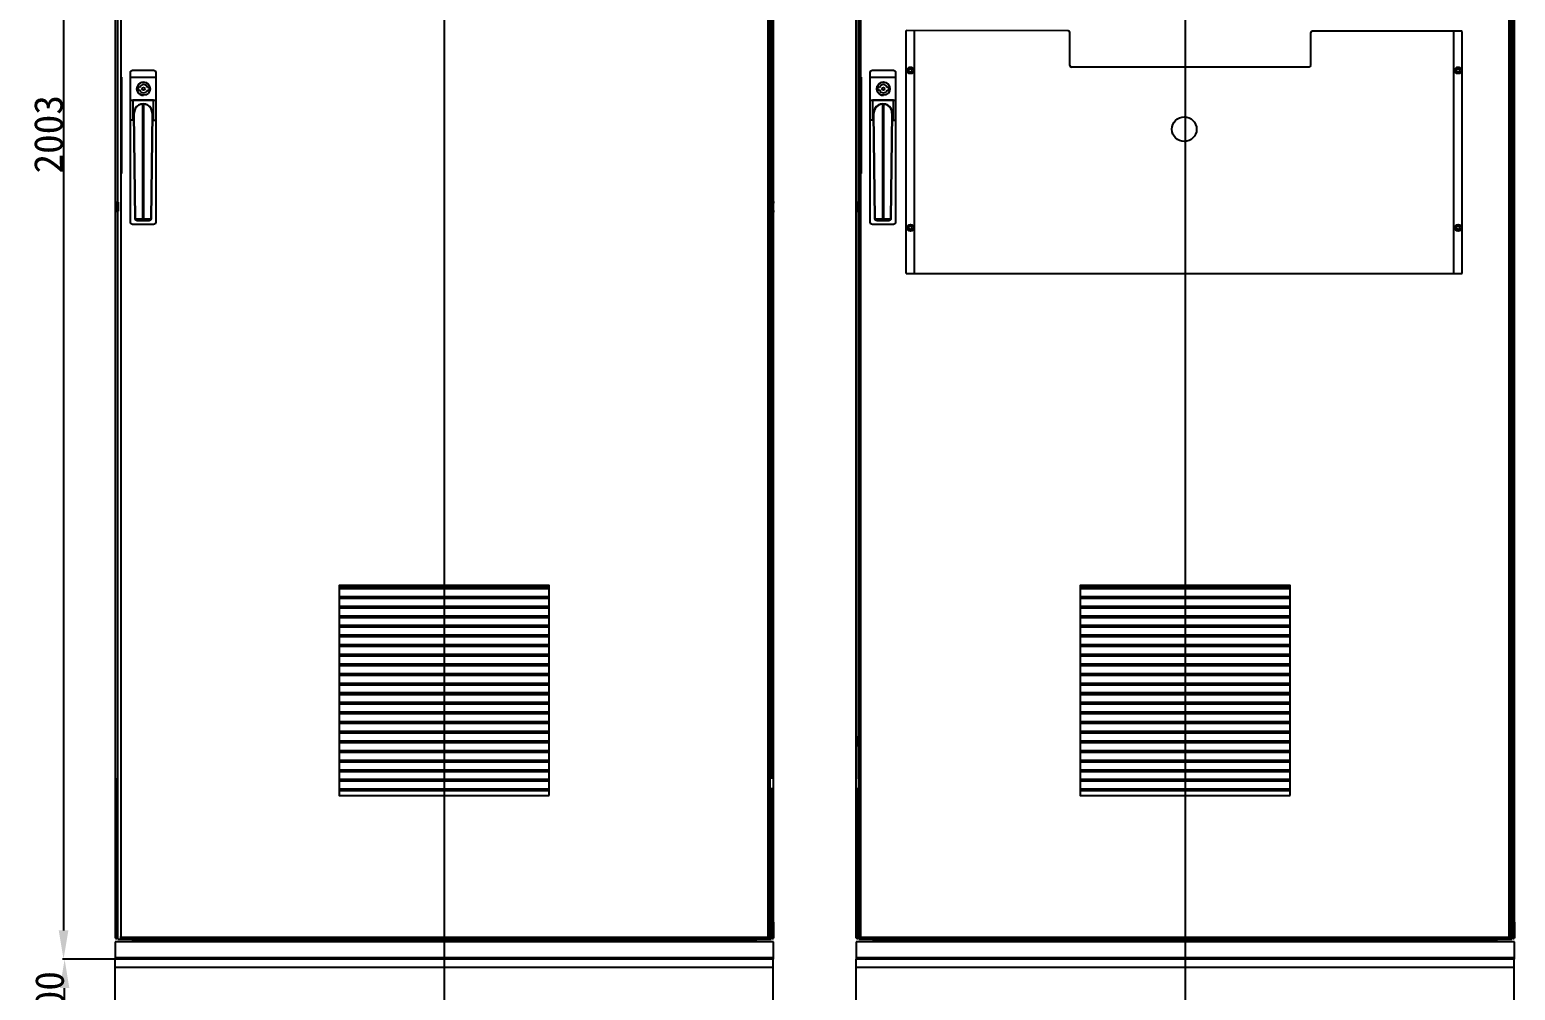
# Model space of a CAD drawing. Extents: x 79822 to 122366, y -56021 to -28815.
# Drawn here: x 81968 to 83772, y -40656 to -39490 of the extents above; entities that cross this region are included whole.
import ezdxf
from ezdxf.lldxf.tags import DXFTag

# ---------------------------------------------------------------- set-up
doc = ezdxf.new("R2010")
doc.units = 0
doc.header["$LTSCALE"] = 100
doc.header["$MEASUREMENT"] = 0
doc.styles.get("Standard").update_dxf_attribs({"font": ''})
doc.styles.get('Standard').set_extended_font_data('SimSun')
tags = doc.linetypes.add('CENTER', pattern=[2, 1.25, -0.25, 0.25, -0.25]).pattern_tags.tags
tags[10:11] = [DXFTag(74, 4), DXFTag(75, 0), DXFTag(340, '0'), DXFTag(46, 1.0), DXFTag(50, 0.0), DXFTag(44, 0.0), DXFTag(45, 0.0)]
tags[8:9] = [DXFTag(74, 4), DXFTag(75, 0), DXFTag(340, '0'), DXFTag(46, 1.0), DXFTag(50, 0.0), DXFTag(44, 0.0), DXFTag(45, 0.0)]
tags[6:7] = [DXFTag(74, 4), DXFTag(75, 0), DXFTag(340, '0'), DXFTag(46, 1.0), DXFTag(50, 0.0), DXFTag(44, 0.0), DXFTag(45, 0.0)]
tags[4:5] = [DXFTag(74, 4), DXFTag(75, 0), DXFTag(340, '0'), DXFTag(46, 1.0), DXFTag(50, 0.0), DXFTag(44, 0.0), DXFTag(45, 0.0)]
tags = doc.linetypes.add('HIDDEN', pattern=[0.375, 0.25, -0.125]).pattern_tags.tags
tags[6:7] = [DXFTag(74, 4), DXFTag(75, 0), DXFTag(340, '0'), DXFTag(46, 1.0), DXFTag(50, 0.0), DXFTag(44, 0.0), DXFTag(45, 0.0)]
tags[4:5] = [DXFTag(74, 4), DXFTag(75, 0), DXFTag(340, '0'), DXFTag(46, 1.0), DXFTag(50, 0.0), DXFTag(44, 0.0), DXFTag(45, 0.0)]
tags = doc.linetypes.add('HIDDEN2', pattern=[0.1875, 0.125, -0.0625]).pattern_tags.tags
tags[6:7] = [DXFTag(74, 4), DXFTag(75, 0), DXFTag(340, '0'), DXFTag(46, 1.0), DXFTag(50, 0.0), DXFTag(44, 0.0), DXFTag(45, 0.0)]
tags[4:5] = [DXFTag(74, 4), DXFTag(75, 0), DXFTag(340, '0'), DXFTag(46, 1.0), DXFTag(50, 0.0), DXFTag(44, 0.0), DXFTag(45, 0.0)]
doc.dimstyles.new('ISO-25', dxfattribs={"dimtxt": 35, "dimasz": 35, "dimexe": 1.25, "dimexo": 0.625, "dimtad": 1, "dimtoh": 1, "dimdec": 0, "dimtxsty": 'Standard', "dimcen": 2.5, "dimadec": 0, "dimazin": 0, "dimtfac": 1, "dimtdec": 0, "dimtmove": 0, "dimatfit": 3, "dimfxl": 0, "dimarcsym": 0})

# ---------------------------------------------------------------- blocks, each defined once
blk = doc.blocks.new('*D102')
at = {"color": 0, "lineweight": -2}
for p, q in [((82071.1, -40618), (82009, -40618)), ((82010.3, -40683), (82010.3, -40653)), ((82071.1, -40718), (82009, -40718))]:
    blk.add_line(p, q, dxfattribs=at)
at = {"color": 0}
for points in [[(82016.1, -40653), (82004.5, -40653), (82010.3, -40618)], [(82004.5, -40683), (82016.1, -40683), (82010.3, -40718)]]:
    blk.add_solid(points, dxfattribs=at)
at = {"layer": 'Defpoints', "color": 0}
for p in [(82010.3, -40618), (82071.7, -40618), (82071.7, -40718)]:
    blk.add_point(p, dxfattribs=at)
at = {"color": 0, "insert": (81992.2, -40668), "char_height": 35, "attachment_point": 5, "rotation": 90}
blk.add_mtext('100', dxfattribs=at)
blk = doc.blocks.new('*D103')
at = {"color": 0, "lineweight": -2}
for p, q in [((82071.4, -38615.5), (82007.8, -38615.5)), ((82009, -38650.5), (82009, -40583)), ((82071.4, -40618), (82007.8, -40618))]:
    blk.add_line(p, q, dxfattribs=at)
at = {"color": 0}
for points in [[(82014.9, -38650.5), (82003.2, -38650.5), (82009, -38615.5)], [(82003.2, -40583), (82014.9, -40583), (82009, -40618)]]:
    blk.add_solid(points, dxfattribs=at)
at = {"layer": 'Defpoints', "color": 0}
for p in [(82072, -38615.5), (82009, -40618), (82072, -40618)]:
    blk.add_point(p, dxfattribs=at)
at = {"color": 0, "insert": (81990.9, -39616.8), "char_height": 35, "attachment_point": 5, "rotation": 90}
blk.add_mtext('2003', dxfattribs=at)

msp = doc.modelspace()

# ---------------------------------------------------------------- linework, layer by layer
at = {"color": 1, "linetype": 'CENTER'}
for p, q in [((82471.2, -38490.4), (82471.2, -40734.1)), ((83370.7, -38490.1), (83370.7, -40733.8))]:
    msp.add_line(p, q, dxfattribs=at)
at = {"color": 7, "linetype": 'Continuous'}
for p, q in [((82072, -40573), (82072, -38615.5)), ((82971.5, -40573), (82971.5, -38615.5)), ((82075, -40593.5), (82075, -38618.5)), ((82078.6, -38618.5), (82078.6, -39547.5)), ((82864.7, -40593.5), (82864.7, -38618.5)), ((82867, -40593.5), (82867, -38618.5)), ((82974.5, -40593.5), (82974.5, -38618.5)), ((82976.8, -38618.5), (82976.8, -39547.5)), ((83764.2, -40593.5), (83764.2, -38618.5)), ((83766.5, -40593.5), (83766.5, -38618.5)), ((82871, -40573), (82871, -38661)), ((83770.5, -40573), (83770.5, -38661)), ((82074.4, -38810), (82074.4, -39699)), ((83767.6, -39699), (83767.6, -38810)), ((83768.1, -38810), (83768.1, -39699)), ((82868.1, -39699), (82868.1, -38860)), ((82868.6, -38860), (82868.6, -39699)), ((82973.9, -38860), (82973.9, -39699)), ((82078.6, -39547.5), (82078.6, -39664.5)), ((82079.2, -39547.5), (82079.2, -39664.5)), ((82976.8, -39547.5), (82976.8, -40593.5)), ((82977.4, -39547.5), (82977.4, -39664.5)), ((82078.6, -39664.5), (82078.6, -40593.5)), ((82072, -39699), (82074.4, -39699)), ((82072, -39710), (82074.4, -39710)), ((82072.6, -39699), (82075, -39699)), ((82072.6, -39710), (82075, -39710)), ((82073.2, -39699), (82073.2, -39710)), ((82073.8, -39699), (82073.8, -39710)), ((82074, -39710), (82074, -39699)), ((82074.4, -39710), (82074.4, -40399)), ((82074.6, -39699), (82074.6, -39710)), ((82074.6, -39699), (82075, -39699)), ((82074.6, -39710), (82074.6, -39699)), ((82074.6, -39710), (82075, -39710)), ((82075.2, -39699), (82075.2, -39710)), ((82075.2, -39699), (82075.6, -39699)), ((82075.2, -39710), (82075.6, -39710)), ((82869, -39699), (82867.6, -39699)), ((82869, -39710), (82867.6, -39710)), ((82869.5, -39699), (82868.1, -39699)), ((82868.1, -40399), (82868.1, -39710)), ((82869.5, -39710), (82868.1, -39710)), ((82868.6, -39710), (82868.6, -40399)), ((82869, -39710), (82869, -39699)), ((82869.2, -39699), (82871.6, -39699)), ((82869.2, -39710), (82871.6, -39710)), ((82869.5, -39710), (82869.5, -39699)), ((82869.6, -39699), (82869.6, -39710)), ((82870.1, -39699), (82870.1, -39710)), ((82870.4, -39710), (82870.4, -39699)), ((82870.9, -39710), (82870.9, -39699)), ((82970.8, -39699), (82973.2, -39699)), ((82970.8, -39710), (82973.2, -39710)), ((82972, -39699), (82972, -39710)), ((82972.8, -39710), (82972.8, -39699)), ((82973.4, -39699), (82973.4, -39710)), ((82973.4, -39699), (82973.8, -39699)), ((82973.4, -39710), (82973.8, -39710)), ((82973.9, -39710), (82973.9, -40399)), ((83766.6, -39699), (83765.2, -39699)), ((83766.6, -39710), (83765.2, -39710)), ((83767.1, -39699), (83765.7, -39699)), ((83767.1, -39710), (83765.7, -39710)), ((83767.2, -39699), (83765.8, -39699)), ((83767.2, -39710), (83765.8, -39710)), ((83767.7, -39699), (83766.3, -39699)), ((83767.7, -39710), (83766.3, -39710)), ((83767.9, -39699), (83766.5, -39699)), ((83767.9, -39699), (83766.5, -39699)), ((83767.9, -39710), (83766.5, -39710)), ((83767.9, -39710), (83766.5, -39710)), ((83766.6, -39710), (83766.6, -39699)), ((83766.8, -39699), (83769.2, -39699)), ((83766.8, -39710), (83769.2, -39710)), ((83768.4, -39699), (83767, -39699)), ((83768.4, -39699), (83767, -39699)), ((83768.4, -39710), (83767, -39710)), ((83768.4, -39710), (83767, -39710)), ((83768.5, -39699), (83767.1, -39699)), ((83767.1, -39710), (83767.1, -39699)), ((83768.5, -39710), (83767.1, -39710)), ((83767.2, -39710), (83767.2, -39699)), ((83767.2, -39699), (83767.2, -39710)), ((83767.4, -39699), (83769.8, -39699)), ((83767.4, -39710), (83769.8, -39710)), ((83769, -39699), (83767.6, -39699)), ((83767.6, -40399), (83767.6, -39710)), ((83769, -39710), (83767.6, -39710)), ((83767.7, -39710), (83767.7, -39699)), ((83767.7, -39699), (83767.7, -39710)), ((83767.8, -39699), (83767.8, -39710)), ((83767.9, -39710), (83767.9, -39699)), ((83767.9, -39710), (83767.9, -39699)), ((83768, -39710), (83768, -39699)), ((83768.1, -39699), (83770.5, -39699)), ((83768.1, -39699), (83770.5, -39699)), ((83768.1, -39710), (83770.5, -39710)), ((83768.1, -39710), (83768.1, -40399)), ((83768.1, -39710), (83770.5, -39710)), ((83768.3, -39699), (83768.3, -39710)), ((83768.4, -39710), (83768.4, -39699)), ((83768.4, -39710), (83768.4, -39699)), ((83768.5, -39699), (83768.5, -39710)), ((83768.5, -39710), (83768.5, -39699)), ((83768.5, -39699), (83768.5, -39710)), ((83768.5, -39710), (83768.5, -39699)), ((83768.6, -39710), (83768.6, -39699)), ((83768.7, -39699), (83771.1, -39699)), ((83768.7, -39710), (83771.1, -39710)), ((83769, -39699), (83769, -39710)), ((83769, -39710), (83769, -39699)), ((83769, -39699), (83769, -39710)), ((83769.1, -39699), (83769.1, -39710)), ((83769.1, -39710), (83769.1, -39699)), ((83769.3, -39710), (83769.3, -39699)), ((83769.3, -39710), (83769.3, -39699)), ((83769.6, -39699), (83769.6, -39710)), ((83769.8, -39710), (83769.8, -39699)), ((83769.8, -39710), (83769.8, -39699)), ((83769.9, -39710), (83769.9, -39699)), ((83770.4, -39710), (83770.4, -39699)), ((82868.4, -40348), (82867, -40348)), ((82868.4, -40359), (82868.4, -40348)), ((82868.6, -40348), (82871, -40348)), ((82869, -40348), (82869, -40359)), ((82869.8, -40359), (82869.8, -40348)), ((82971.5, -40348), (82973.9, -40348)), ((82972.7, -40348), (82972.7, -40359)), ((82973.5, -40359), (82973.5, -40348)), ((82974.1, -40348), (82974.5, -40348)), ((82974.1, -40348), (82974.1, -40359)), ((82868.4, -40359), (82867, -40359)), ((82868.6, -40359), (82871, -40359)), ((82973.9, -40359), (82971.5, -40359)), ((82974.1, -40359), (82974.5, -40359)), ((82072, -40399), (82074.4, -40399)), ((82073.2, -40399), (82073.2, -40410)), ((82074, -40410), (82074, -40399)), ((82074.6, -40399), (82075, -40399)), ((82074.6, -40399), (82074.6, -40410)), ((83767.9, -40399), (83766.5, -40399)), ((83767.9, -40410), (83767.9, -40399)), ((83768.1, -40399), (83770.5, -40399)), ((83768.5, -40399), (83768.5, -40410)), ((83769.3, -40410), (83769.3, -40399)), ((82074.4, -40410), (82072, -40410)), ((82074.4, -40573), (82074.4, -40410)), ((82074.6, -40410), (82075, -40410)), ((82868.1, -40573), (82868.1, -40410)), ((82868.6, -40573), (82868.6, -40410)), ((82973.9, -40573), (82973.9, -40410)), ((83767.9, -40410), (83766.5, -40410)), ((83767.6, -40573), (83767.6, -40410)), ((83768.1, -40410), (83770.5, -40410)), ((83768.1, -40573), (83768.1, -40410)), ((82074.4, -40573), (82072, -40573)), ((82072, -40592.5), (82072, -40573)), ((82074, -40592.5), (82074, -40573)), ((82074, -40574.2), (82075, -40574.2)), ((82074.4, -40575.9), (82074, -40575.9)), ((82074.4, -40573), (82075, -40573)), ((82074.4, -40575.9), (82074.4, -40591.8)), ((82867, -40573), (82868.1, -40573)), ((82869, -40574.2), (82867, -40574.2)), ((82867, -40575.4), (82868.1, -40575.4)), ((82868, -40593.5), (82868, -40575.4)), ((82868.6, -40573), (82868.1, -40573)), ((82868.1, -40575.4), (82868.1, -40574.2)), ((82868.6, -40573), (82871, -40573)), ((82868.6, -40575.9), (82869, -40575.9)), ((82868.6, -40575.9), (82868.6, -40591.8)), ((82869, -40573), (82869, -40592.5)), ((82871, -40573), (82871, -40592.5)), ((82973.9, -40573), (82971.5, -40573)), ((82971.5, -40592.5), (82971.5, -40573)), ((82973.5, -40592.5), (82973.5, -40573)), ((82973.5, -40574.2), (82974.5, -40574.2)), ((82973.9, -40575.9), (82973.5, -40575.9)), ((82973.9, -40573), (82974.5, -40573)), ((82973.9, -40575.9), (82973.9, -40591.8)), ((83766.5, -40573), (83767.6, -40573)), ((83768.5, -40574.2), (83766.5, -40574.2)), ((83766.5, -40575.4), (83767.6, -40575.4)), ((83767.5, -40593.5), (83767.5, -40575.4)), ((83768.1, -40573), (83767.6, -40573)), ((83767.6, -40575.4), (83767.6, -40574.2)), ((83768.1, -40573), (83770.5, -40573)), ((83768.1, -40575.9), (83768.5, -40575.9)), ((83768.1, -40575.9), (83768.1, -40591.8)), ((83768.5, -40573), (83768.5, -40592.5)), ((83770.5, -40573), (83770.5, -40592.5)), ((82871.2, -40597), (82071.7, -40597)), ((82071.7, -40597), (82071.7, -40617.8)), ((82074, -40592.5), (82072, -40592.5)), ((82074.4, -40591.8), (82074, -40591.8)), ((82075, -40593.5), (82868, -40593.5)), ((82077.3, -40591.2), (82864.7, -40591.2)), ((82093.1, -40595.4), (82093.1, -40593.5)), ((82093.1, -40595.4), (82115.5, -40595.4)), ((82093.6, -40595.4), (82093.6, -40593.5)), ((82094.3, -40595.4), (82094.3, -40597)), ((82094.8, -40595.4), (82094.8, -40597)), ((82113.8, -40595.4), (82113.8, -40597)), ((82114.3, -40595.4), (82114.3, -40597)), ((82115, -40595.4), (82115, -40593.5)), ((82115.5, -40593.5), (82115.5, -40595)), ((82827.5, -40593.9), (82115.5, -40593.9)), ((82115.5, -40595.4), (82115.5, -40595)), ((82827.5, -40595.4), (82115.5, -40595.4)), ((82115.5, -40595.4), (82115.5, -40597)), ((82827.5, -40595.9), (82115.5, -40595.9)), ((82827.5, -40593.5), (82827.5, -40595)), ((82827.5, -40595.4), (82827.5, -40595)), ((82849.9, -40595.4), (82827.5, -40595.4)), ((82827.5, -40595.4), (82827.5, -40597)), ((82828, -40595.4), (82828, -40593.5)), ((82828.7, -40595.4), (82828.7, -40597)), ((82829.2, -40595.4), (82829.2, -40597)), ((82848.2, -40595.4), (82848.2, -40597)), ((82848.7, -40595.4), (82848.7, -40597)), ((82849.4, -40595.4), (82849.4, -40593.5)), ((82849.9, -40595.4), (82849.9, -40593.5)), ((82868.6, -40591.8), (82869, -40591.8)), ((82869, -40592.5), (82871, -40592.5)), ((82870.7, -40597), (82870.7, -40617.8)), ((82871.2, -40616.2), (82871.2, -40597)), ((83770.7, -40597), (82971.2, -40597)), ((82971.2, -40597), (82971.2, -40617.8)), ((82973.5, -40592.5), (82971.5, -40592.5)), ((82973.9, -40591.8), (82973.5, -40591.8)), ((82974.5, -40593.5), (83767.5, -40593.5)), ((82976.8, -40591.2), (83764.2, -40591.2)), ((82992.6, -40595.4), (82992.6, -40593.5)), ((82992.6, -40595.4), (83015, -40595.4)), ((82993.1, -40595.4), (82993.1, -40593.5)), ((82993.8, -40595.4), (82993.8, -40597)), ((82994.3, -40595.4), (82994.3, -40597)), ((83013.3, -40595.4), (83013.3, -40597)), ((83013.8, -40595.4), (83013.8, -40597)), ((83014.5, -40595.4), (83014.5, -40593.5)), ((83015, -40593.5), (83015, -40595)), ((83727, -40593.9), (83015, -40593.9)), ((83015, -40595.4), (83015, -40595)), ((83727, -40595.4), (83015, -40595.4)), ((83015, -40595.4), (83015, -40597)), ((83727, -40595.9), (83015, -40595.9)), ((83727, -40593.5), (83727, -40595)), ((83727, -40595.4), (83727, -40595)), ((83749.4, -40595.4), (83727, -40595.4)), ((83727, -40595.4), (83727, -40597)), ((83727.5, -40595.4), (83727.5, -40593.5)), ((83728.2, -40595.4), (83728.2, -40597)), ((83728.7, -40595.4), (83728.7, -40597)), ((83747.7, -40595.4), (83747.7, -40597)), ((83748.2, -40595.4), (83748.2, -40597)), ((83748.9, -40595.4), (83748.9, -40593.5)), ((83749.4, -40595.4), (83749.4, -40593.5)), ((83768.1, -40591.8), (83768.5, -40591.8)), ((83768.5, -40592.5), (83770.5, -40592.5)), ((83770.2, -40597), (83770.2, -40617.8)), ((83770.7, -40616.2), (83770.7, -40597)), ((82071.7, -40615.7), (82870.7, -40615.7)), ((82871.2, -40618), (82071.7, -40618)), ((82071.7, -40718), (82071.7, -40618)), ((82871.2, -40616.2), (82870.7, -40616.2)), ((82870.7, -40718), (82870.7, -40618)), ((82871.2, -40618), (82871.2, -40616.5)), ((82971.2, -40615.7), (83770.2, -40615.7)), ((83770.7, -40618), (82971.2, -40618)), ((82971.2, -40718), (82971.2, -40618)), ((83770.7, -40616.2), (83770.2, -40616.2)), ((83770.2, -40718), (83770.2, -40618)), ((83770.7, -40618), (83770.7, -40616.5)), ((82870.7, -40628), (82071.7, -40628)), ((83770.2, -40628), (82971.2, -40628))]:
    msp.add_line(p, q, dxfattribs=at)
at = {"linetype": 'HIDDEN'}
for p, q in [((83228.8, -39491.3), (83032.2, -39491)), ((83230.8, -39533.2), (83230.8, -39493.3)), ((83523.2, -39533.2), (83523.2, -39493.3)), ((83521.2, -39535.2), (83232.8, -39535.2))]:
    msp.add_line(p, q, dxfattribs=at)
at = {"color": 7, "linetype": 'HIDDEN'}
for p, q in [((83032.2, -39785.9), (83032.2, -39491)), ((83042.2, -39785.9), (83042.2, -39491)), ((83697.2, -39785.9), (83697.2, -39491.9)), ((83707.2, -39785.9), (83707.2, -39491.9)), ((83032.2, -39785.9), (83707.2, -39785.9))]:
    msp.add_line(p, q, dxfattribs=at)
at = {"color": 0, "linetype": 'HIDDEN'}
msp.add_line((83525.2, -39491.3), (83707.2, -39491.3), dxfattribs=at)
for p, q in [((82090.3, -39547.5), (82121, -39547.5)), ((82988.5, -39547.5), (83019.2, -39547.5)), ((82090.3, -39575.4), (82121, -39575.4)), ((82988.5, -39575.4), (83019.2, -39575.4))]:
    msp.add_line(p, q)
at = {"color": 4, "linetype": 'Continuous'}
for p, q in [((82099.2, -39560), (82099.2, -39563)), ((82101.4, -39560), (82099.2, -39560)), ((82099.2, -39563), (82101.4, -39563)), ((82110.9, -39563.1), (82113.2, -39563.1)), ((82113.2, -39560.1), (82111, -39560.1)), ((82113.2, -39563.1), (82113.2, -39560.1)), ((82997.4, -39560), (82997.4, -39563)), ((82999.6, -39560), (82997.4, -39560)), ((82997.4, -39563), (82999.6, -39563)), ((83011.4, -39560.1), (83009.2, -39560.1)), ((83009.2, -39563.1), (83011.4, -39563.1)), ((83011.4, -39563.1), (83011.4, -39560.1))]:
    msp.add_line(p, q, dxfattribs=at)
at = {"lineweight": -3}
for p, q in [((82105, -39580), (82105, -39721.8)), ((82106.3, -39580), (82106.3, -39721.8)), ((83003.2, -39580), (83003.2, -39721.8)), ((83004.5, -39580), (83004.5, -39721.8)), ((82093, -39599.6), (82090.3, -39599.6)), ((82118.3, -39599.6), (82121, -39599.6)), ((82991.2, -39599.6), (82988.5, -39599.6)), ((83016.5, -39599.6), (83019.2, -39599.6)), ((82096.4, -39719.2), (82105, -39719.2)), ((82106.3, -39719.2), (82115, -39719.2)), ((82994.6, -39719.2), (83003.2, -39719.2)), ((83004.5, -39719.2), (83013.2, -39719.2))]:
    msp.add_line(p, q, dxfattribs=at)
at = {"color": 3, "linetype": 'Continuous'}
for p, q in [((82869.7, -39699), (82872.1, -39699)), ((82869.7, -39710), (82872.1, -39710)), ((83767.3, -39699), (83769.7, -39699)), ((83767.3, -39710), (83769.7, -39710)), ((83767.9, -39699), (83770.3, -39699)), ((83767.9, -39710), (83770.3, -39710)), ((83768.6, -39699), (83771, -39699)), ((83768.6, -39699), (83771, -39699)), ((83768.6, -39710), (83771, -39710)), ((83768.6, -39710), (83771, -39710)), ((83769.2, -39699), (83771.6, -39699)), ((83769.2, -39710), (83771.6, -39710))]:
    msp.add_line(p, q, dxfattribs=at)
at = {"color": 7}
for p, q in [((82598.7, -40166.4), (82343.7, -40166.4)), ((83498.2, -40166.4), (83243.2, -40166.4)), ((82598.7, -40168.4), (82343.7, -40168.4)), ((82598.7, -40178.1), (82343.7, -40178.1)), ((82598.7, -40180.1), (82343.7, -40180.1)), ((83498.2, -40168.4), (83243.2, -40168.4)), ((83498.2, -40178.1), (83243.2, -40178.1)), ((83498.2, -40180.1), (83243.2, -40180.1)), ((82598.7, -40189.8), (82343.7, -40189.8)), ((82598.7, -40191.8), (82343.7, -40191.8)), ((82598.7, -40201.4), (82343.7, -40201.4)), ((82598.7, -40203.5), (82343.7, -40203.5)), ((83498.2, -40189.8), (83243.2, -40189.8)), ((83498.2, -40191.8), (83243.2, -40191.8)), ((83498.2, -40201.4), (83243.2, -40201.4)), ((83498.2, -40203.5), (83243.2, -40203.5)), ((82598.7, -40213.1), (82343.7, -40213.1)), ((82598.7, -40215.1), (82343.7, -40215.1)), ((83498.2, -40213.1), (83243.2, -40213.1)), ((83498.2, -40215.1), (83243.2, -40215.1)), ((82598.7, -40224.8), (82343.7, -40224.8)), ((82598.7, -40226.8), (82343.7, -40226.8)), ((82598.7, -40236.5), (82343.7, -40236.5)), ((82598.7, -40238.5), (82343.7, -40238.5)), ((83498.2, -40224.8), (83243.2, -40224.8)), ((83498.2, -40226.8), (83243.2, -40226.8)), ((83498.2, -40236.5), (83243.2, -40236.5)), ((83498.2, -40238.5), (83243.2, -40238.5)), ((82598.7, -40248.1), (82343.7, -40248.1)), ((82598.7, -40250.2), (82343.7, -40250.2)), ((83498.2, -40248.1), (83243.2, -40248.1)), ((83498.2, -40250.2), (83243.2, -40250.2)), ((82598.7, -40259.8), (82343.7, -40259.8)), ((82598.7, -40261.8), (82343.7, -40261.8)), ((82598.7, -40271.5), (82343.7, -40271.5)), ((82598.7, -40273.5), (82343.7, -40273.5)), ((83498.2, -40259.8), (83243.2, -40259.8)), ((83498.2, -40261.8), (83243.2, -40261.8)), ((83498.2, -40271.5), (83243.2, -40271.5)), ((83498.2, -40273.5), (83243.2, -40273.5)), ((82598.7, -40283.2), (82343.7, -40283.2)), ((82598.7, -40285.2), (82343.7, -40285.2)), ((83498.2, -40283.2), (83243.2, -40283.2)), ((83498.2, -40285.2), (83243.2, -40285.2)), ((82598.7, -40294.8), (82343.7, -40294.8)), ((82598.7, -40296.9), (82343.7, -40296.9)), ((82598.7, -40306.5), (82343.7, -40306.5)), ((82598.7, -40308.5), (82343.7, -40308.5)), ((83498.2, -40294.8), (83243.2, -40294.8)), ((83498.2, -40296.9), (83243.2, -40296.9)), ((83498.2, -40306.5), (83243.2, -40306.5)), ((83498.2, -40308.5), (83243.2, -40308.5)), ((82598.7, -40318.2), (82343.7, -40318.2)), ((82598.7, -40320.2), (82343.7, -40320.2)), ((82598.7, -40329.9), (82343.7, -40329.9)), ((83498.2, -40318.2), (83243.2, -40318.2)), ((83498.2, -40320.2), (83243.2, -40320.2)), ((83498.2, -40329.9), (83243.2, -40329.9)), ((82598.7, -40331.9), (82343.7, -40331.9)), ((82598.7, -40341.6), (82343.7, -40341.6)), ((82598.7, -40343.6), (82343.7, -40343.6)), ((83498.2, -40331.9), (83243.2, -40331.9)), ((83498.2, -40341.6), (83243.2, -40341.6)), ((83498.2, -40343.6), (83243.2, -40343.6)), ((82598.7, -40353.2), (82343.7, -40353.2)), ((82598.7, -40355.2), (82343.7, -40355.2)), ((82598.7, -40364.9), (82343.7, -40364.9)), ((83498.2, -40353.2), (83243.2, -40353.2)), ((83498.2, -40355.2), (83243.2, -40355.2)), ((83498.2, -40364.9), (83243.2, -40364.9)), ((82598.7, -40366.9), (82343.7, -40366.9)), ((82598.7, -40376.6), (82343.7, -40376.6)), ((82598.7, -40378.6), (82343.7, -40378.6)), ((83498.2, -40366.9), (83243.2, -40366.9)), ((83498.2, -40376.6), (83243.2, -40376.6)), ((83498.2, -40378.6), (83243.2, -40378.6)), ((82598.7, -40388.3), (82343.7, -40388.3)), ((82598.7, -40390.3), (82343.7, -40390.3)), ((82598.7, -40399.9), (82343.7, -40399.9)), ((82598.7, -40402), (82343.7, -40402)), ((83498.2, -40388.3), (83243.2, -40388.3)), ((83498.2, -40390.3), (83243.2, -40390.3)), ((83498.2, -40399.9), (83243.2, -40399.9)), ((83498.2, -40402), (83243.2, -40402)), ((82598.7, -40411.6), (82343.7, -40411.6)), ((82598.7, -40413.6), (82343.7, -40413.6)), ((83498.2, -40411.6), (83243.2, -40411.6)), ((83498.2, -40413.6), (83243.2, -40413.6))]:
    msp.add_line(p, q, dxfattribs=at)
for points in [[(82092.9, -39539.1), (82118.4, -39539.1, -0.414214), (82121, -39541.7), (82121, -39723.6, -0.414214), (82118.4, -39726.2), (82092.9, -39726.2, -0.414214), (82090.3, -39723.6), (82090.3, -39541.7, -0.414214)], [(82991.1, -39539.1), (83016.6, -39539.1, -0.414214), (83019.2, -39541.7), (83019.2, -39723.6, -0.414214), (83016.6, -39726.2), (82991.1, -39726.2, -0.414214), (82988.5, -39723.6), (82988.5, -39541.7, -0.414214)]]:
    msp.add_lwpolyline(points, format="xyb", close=True)
at = {"lineweight": -3}
for points in [[(82118.3, -39599.6), (82118.3, -39575.4), (82093, -39575.4), (82093, -39599.6)], [(83016.5, -39599.6), (83016.5, -39575.4), (82991.2, -39575.4), (82991.2, -39599.6)]]:
    msp.add_lwpolyline(points, dxfattribs=at)
for points in [[(82117, -39591), (82115.4, -39719.2, -0.40988), (82112.8, -39721.8), (82098.6, -39721.8, -0.40988), (82096, -39719.2), (82094.3, -39591)], [(82105, -39721.4), (82098.6, -39721.4, -0.40988), (82096.4, -39719.2), (82094.7, -39591)], [(82116.6, -39591), (82115, -39719.2, -0.40988), (82112.8, -39721.4), (82106.3, -39721.4)], [(83015.2, -39591), (83013.6, -39719.2, -0.40988), (83011, -39721.8), (82996.8, -39721.8, -0.40988), (82994.2, -39719.2), (82992.5, -39591)], [(83003.2, -39721.4), (82996.8, -39721.4, -0.40988), (82994.6, -39719.2), (82992.9, -39591)], [(83014.8, -39591), (83013.2, -39719.2, -0.40988), (83011, -39721.4), (83004.5, -39721.4)]]:
    msp.add_lwpolyline(points, format="xyb", dxfattribs=at)
at = {"color": 7}
for points in [[(82598.7, -40419.2), (82598.7, -40164.2), (82343.7, -40164.2), (82343.7, -40419.2)], [(83498.2, -40419.2), (83498.2, -40164.2), (83243.2, -40164.2), (83243.2, -40419.2)]]:
    msp.add_lwpolyline(points, close=True, dxfattribs=at)
at = {"color": 7, "linetype": 'HIDDEN'}
for centre, radius in [((83037.2, -39539.2), 4), ((83702.2, -39539.2), 4), ((83037.2, -39539.2), 2), ((83702.2, -39539.2), 2), ((83037.2, -39730.3), 4), ((83037.2, -39730.3), 2), ((83702.2, -39730.3), 4), ((83702.2, -39730.3), 2)]:
    msp.add_circle(centre, radius, dxfattribs=at)
at = {"color": 4, "linetype": 'Continuous'}
for centre, radius in [((82106.2, -39561.5), 8), ((83004.4, -39561.5), 8), ((82106.2, -39561.5), 1.6), ((83004.4, -39561.5), 1.6)]:
    msp.add_circle(centre, radius, dxfattribs=at)
at = {"linetype": 'HIDDEN2'}
msp.add_circle((83369.7, -39610.6), 15, dxfattribs=at)
at = {"linetype": 'HIDDEN'}
for centre, start, end in [((83228.8, -39493.3), 0, 90), ((83525.2, -39493.3), 90, 180), ((83232.8, -39533.2), 180, 270), ((83521.2, -39533.2), 270, 0)]:
    msp.add_arc(centre, 2, start, end, dxfattribs=at)
at = {"color": 4, "linetype": 'Continuous'}
for centre, radius, start, end in [((82106.2, -39561.5), 8, 89.4964, 270), ((82106.2, -39561.5), 8, 0, 89.4964), ((83004.4, -39561.5), 8, 89.4964, 270), ((83004.4, -39561.5), 8, 0, 89.4964), ((82106.2, -39561.5), 5, 16.954, 162.0388), ((82106.2, -39561.5), 5, 196.954, 342.0388), ((83004.4, -39561.5), 5, 16.954, 162.0388), ((83004.4, -39561.5), 5, 196.954, 342.0388)]:
    msp.add_arc(centre, radius, start, end, dxfattribs=at)
at = {"lineweight": -3}
for centre, radius in [((82105.7, -39591), 11.3), ((82105.7, -39591), 10.9), ((83003.9, -39591), 11.3), ((83003.9, -39591), 10.9)]:
    msp.add_arc(centre, radius, 358.302, 181.698, dxfattribs=at)
at = {"color": 7, "linetype": 'Continuous'}
for centre, radius, start, end in [((82074.9, -40575.9), 1.7, 90, 122.2595), ((82074.9, -40575.9), 0.5, 90, 180), ((82868.1, -40575.9), 1.7, 57.7405, 90), ((82868.1, -40575.9), 0.5, 0, 90), ((82974.4, -40575.9), 1.7, 90, 122.2595), ((82974.4, -40575.9), 0.5, 90, 180), ((83767.6, -40575.9), 1.7, 57.7405, 90), ((83767.6, -40575.9), 0.5, 0, 90), ((82073.2, -40591.8), 1.2, 212.7273, 0), ((82869.8, -40591.8), 1.2, 180, 327.2727), ((82972.7, -40591.8), 1.2, 212.7273, 0), ((83769.3, -40591.8), 1.2, 180, 327.2727), ((82869.4, -40616.2), 1.8, 315, 0), ((83768.9, -40616.2), 1.8, 315, 0)]:
    msp.add_arc(centre, radius, start, end, dxfattribs=at)

# ---------------------------------------------------------------- dimensions: what is measured, and where the dimension line sits
at = {"color": 3}
for base, p1, p2, picture, middle in [((82009.042207, -40618.0014337), (82071.9881282, -38615.5014337), (82071.9881282, -40618.0014337), '*D103', (81990.917207, -39616.7514337)), ((82010.3, -40618), (82071.7, -40718), (82071.7, -40618), '*D102', (81992.2, -40668))]:
    dim = msp.add_linear_dim(base=base, p1=p1, p2=p2, angle=90, dimstyle='ISO-25', dxfattribs=at)
    dim.commit()
    dim.dimension.update_dxf_attribs({"geometry": picture, "text_midpoint": middle})

doc.saveas('drawing.dxf')
